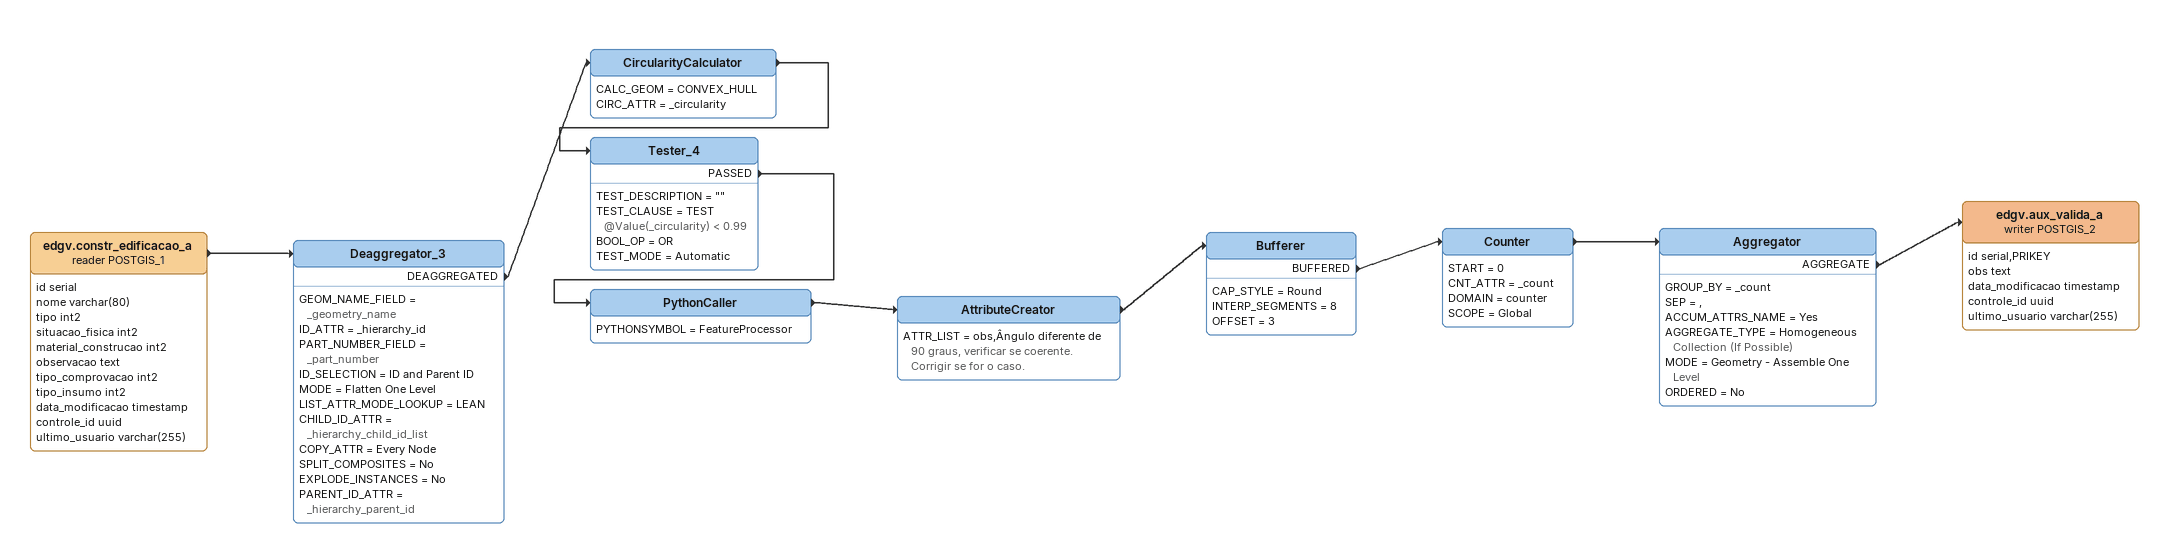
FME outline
edgv.constr_edificacao_a (reader POSTGIS_1)
    attributes: id serial, nome varchar(80), tipo int2, situacao_fisica int2, material_construcao int2, observacao text, tipo_comprovacao int2, tipo_insumo int2, data_modificacao timestamp, controle_id uuid, ultimo_usuario varchar(255)
    -> Deaggregator_3
Deaggregator_3
    GEOM_NAME_FIELD = _geometry_name
    ID_ATTR = _hierarchy_id
    PART_NUMBER_FIELD = _part_number
    ID_SELECTION = ID and Parent ID
    MODE = Flatten One Level
    LIST_ATTR_MODE_LOOKUP = LEAN
    CHILD_ID_ATTR = _hierarchy_child_id_list
    COPY_ATTR = Every Node
    SPLIT_COMPOSITES = No
    EXPLODE_INSTANCES = No
    PARENT_ID_ATTR = _hierarchy_parent_id
    DEAGGREGATED -> CircularityCalculator
CircularityCalculator
    CALC_GEOM = CONVEX_HULL
    CIRC_ATTR = _circularity
    -> Tester_4
Tester_4
    TEST_DESCRIPTION = ""
    TEST_CLAUSE = TEST @Value(_circularity) < 0.99
    BOOL_OP = OR
    TEST_MODE = Automatic
    PASSED -> PythonCaller
PythonCaller
    PYTHONSYMBOL = FeatureProcessor
    -> AttributeCreator
AttributeCreator
    ATTR_LIST = obs,Ângulo diferente de 90 graus, verificar se coerente. Corrigir se for o caso.
    -> Bufferer
Bufferer
    CAP_STYLE = Round
    INTERP_SEGMENTS = 8
    OFFSET = 3
    BUFFERED -> Counter
Counter
    START = 0
    CNT_ATTR = _count
    DOMAIN = counter
    SCOPE = Global
    -> Aggregator
Aggregator
    GROUP_BY = _count
    SEP = ,
    ACCUM_ATTRS_NAME = Yes
    AGGREGATE_TYPE = Homogeneous Collection (If Possible)
    MODE = Geometry - Assemble One Level
    ORDERED = No
    AGGREGATE -> edgv.aux_valida_a (writer POSTGIS_2)
edgv.aux_valida_a (writer POSTGIS_2)
    attributes: id serial,PRIKEY, obs text, data_modificacao timestamp, controle_id uuid, ultimo_usuario varchar(255)
